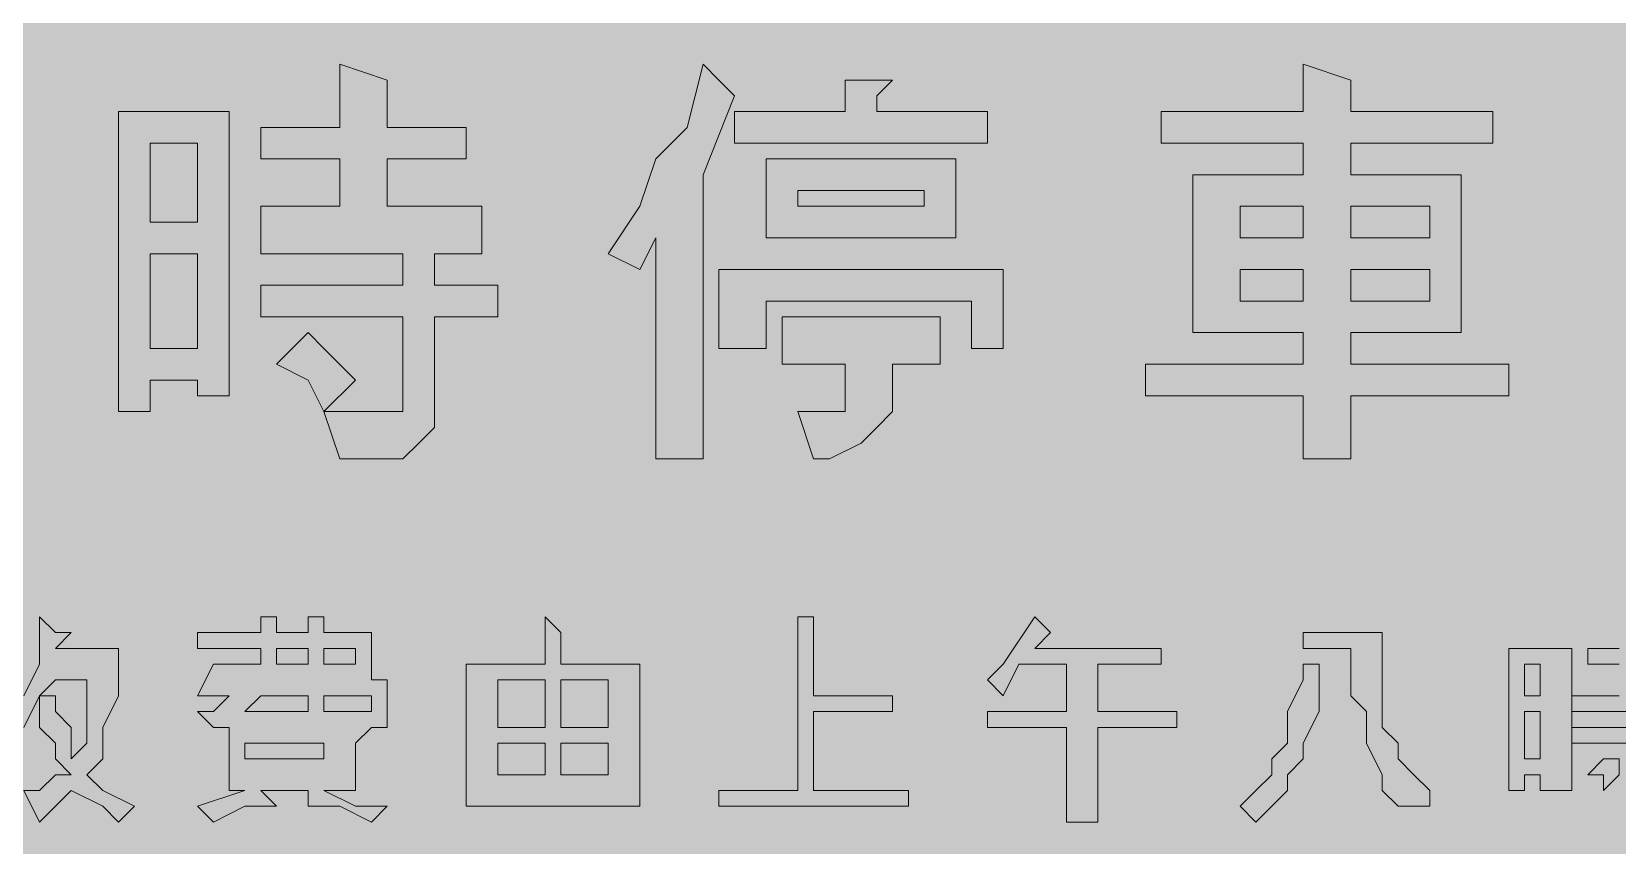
# Model space of a CAD drawing. Header units: metres. Extents: x 10 to 558, y 12 to 259.
# Drawn here: x 244.3 to 364.8, y 73.6 to 135.4 of the extents above; entities that cross this region are included whole.
import ezdxf

# ---------------------------------------------------------------- set-up
doc = ezdxf.new("R2010")
doc.units = ezdxf.units.M
doc.layers.add('FILL_BLUE_0000FF', color=7, linetype='Continuous', true_color=0x0000ff)
doc.layers.add('FILL_WHITE_FFFFFF', color=7, linetype='Continuous', true_color=0xffffff)

msp = doc.modelspace()

# ---------------------------------------------------------------- hatches: boundary and pattern name
at = {"layer": 'FILL_BLUE_0000FF', "true_color": 0x0000ff}
h = msp.add_hatch(color=7, dxfattribs=at)
h.dxf.hatch_style = 1
h.paths.add_polyline_path([(552.54, 258.94), (553.8, 258.81), (554.83, 258.45), (555.75, 257.76), (557.14, 256.15), (557.56, 255.44), (557.85, 254.76), (558.11, 253.37), (558.15, 251.76), (558.15, 18.96), (558.15, 15.36), (557.75, 15.31), (557.44, 15.15), (556.95, 14.61), (556.46, 13.84), (555.75, 12.96), (554.83, 12.27), (553.8, 11.91), (552.54, 11.78), (550.95, 11.76), (16.95, 11.76), (13.35, 11.76), (12.6, 12.36), (11.83, 12.77), (10.95, 12.96), (10.26, 14.57), (9.9, 15.96), (9.77, 17.35), (9.75, 18.96), (9.75, 251.76), (9.75, 255.36), (10.35, 256.11), (10.76, 256.88), (10.95, 257.76), (11.83, 257.95), (12.6, 258.36), (13.35, 258.96), (16.95, 258.96), (550.95, 258.96), (552.54, 258.94)])
at = {"layer": 'FILL_WHITE_FFFFFF', "true_color": 0xffffff}
h = msp.add_hatch(color=7, dxfattribs=at)
h.dxf.hatch_style = 1
h.paths.add_polyline_path([(267.75, 125.76), (261.75, 125.76), (261.75, 128.16), (267.75, 128.16), (267.75, 132.96), (271.35, 131.76), (271.35, 130.56), (271.35, 128.16), (277.35, 128.16), (277.35, 125.76), (271.35, 125.76), (271.35, 122.16), (278.55, 122.16), (278.55, 118.56), (274.95, 118.56), (274.95, 116.16), (279.75, 116.16), (279.75, 113.76), (274.95, 113.76), (274.95, 106.56), (274.95, 105.36), (273.75, 104.16), (272.55, 102.96), (270.15, 102.96), (267.75, 102.96), (266.55, 106.56), (270.15, 106.56), (271.35, 106.56), (272.55, 106.56), (272.55, 107.76), (272.55, 113.76), (261.75, 113.76), (261.75, 116.16), (272.55, 116.16), (272.55, 118.56), (261.75, 118.56), (261.75, 122.16), (267.75, 122.16), (267.75, 125.76)])
h = msp.add_hatch(color=7, dxfattribs=at)
h.dxf.hatch_style = 1
h.paths.add_polyline_path([(295.35, 102.96), (291.75, 102.96), (291.75, 119.76), (290.55, 117.36), (288.15, 118.56), (290.55, 122.16), (291.75, 125.76), (294.15, 128.16), (295.35, 132.96), (296.55, 131.76), (297.75, 130.56), (295.35, 124.56), (295.35, 102.96)])
h = msp.add_hatch(color=7, dxfattribs=at)
h.dxf.hatch_style = 1
h.paths.add_polyline_path([(344.55, 129.36), (355.35, 129.36), (355.35, 126.96), (344.55, 126.96), (344.55, 124.56), (352.95, 124.56), (352.95, 112.56), (344.55, 112.56), (344.55, 110.16), (356.55, 110.16), (356.55, 107.76), (344.55, 107.76), (344.55, 102.96), (340.95, 102.96), (340.95, 107.76), (328.95, 107.76), (328.95, 110.16), (340.95, 110.16), (340.95, 112.56), (332.55, 112.56), (332.55, 124.56), (340.95, 124.56), (340.95, 126.96), (330.15, 126.96), (330.15, 129.36), (340.95, 129.36), (340.95, 132.96), (344.55, 131.76), (344.55, 130.56), (344.55, 129.36)])
h.paths.add_polyline_path([(340.95, 119.76), (340.95, 122.16), (336.15, 122.16), (336.15, 119.76), (340.95, 119.76)], flags=16)
h.paths.add_polyline_path([(336.15, 114.96), (340.95, 114.96), (340.95, 117.36), (336.15, 117.36), (336.15, 114.96)], flags=16)
h.paths.add_polyline_path([(344.55, 122.16), (344.55, 119.76), (350.55, 119.76), (350.55, 122.16), (344.55, 122.16)], flags=16)
h.paths.add_polyline_path([(350.55, 117.36), (344.55, 117.36), (344.55, 114.96), (350.55, 114.96), (350.55, 117.36)], flags=16)
h = msp.add_hatch(color=7, dxfattribs=at)
h.dxf.hatch_style = 1
h.paths.add_polyline_path([(308.55, 131.76), (309.75, 131.76), (308.55, 130.56), (308.55, 129.36), (316.95, 129.36), (316.95, 126.96), (297.75, 126.96), (297.75, 129.36), (306.15, 129.36), (306.15, 131.76), (308.55, 131.76)])
h = msp.add_hatch(color=7, dxfattribs=at)
h.dxf.hatch_style = 1
h.paths.add_polyline_path([(256.95, 107.76), (256.95, 108.96), (253.35, 108.96), (253.35, 106.56), (250.95, 106.56), (250.95, 107.76), (250.95, 129.36), (259.35, 129.36), (259.35, 107.76), (256.95, 107.76)])
h.paths.add_polyline_path([(253.35, 126.96), (253.35, 120.96), (256.95, 120.96), (256.95, 126.96), (253.35, 126.96)], flags=16)
h.paths.add_polyline_path([(256.95, 118.56), (253.35, 118.56), (253.35, 111.36), (256.95, 111.36), (256.95, 118.56)], flags=16)
h = msp.add_hatch(color=7, dxfattribs=at)
h.dxf.hatch_style = 1
h.paths.add_polyline_path([(314.55, 119.76), (300.15, 119.76), (300.15, 125.76), (314.55, 125.76), (314.55, 119.76)])
h.paths.add_polyline_path([(312.15, 123.36), (302.55, 123.36), (302.55, 122.16), (312.15, 122.16), (312.15, 123.36)], flags=16)
h = msp.add_hatch(color=7, dxfattribs=at)
h.dxf.hatch_style = 1
h.paths.add_polyline_path([(318.15, 117.36), (318.15, 111.36), (315.75, 111.36), (315.75, 114.96), (300.15, 114.96), (300.15, 111.36), (296.55, 111.36), (296.55, 117.36), (318.15, 117.36)])
h = msp.add_hatch(color=7, dxfattribs=at)
h.dxf.hatch_style = 1
h.paths.add_polyline_path([(313.35, 113.76), (313.35, 110.16), (309.75, 110.16), (309.75, 107.76), (309.75, 106.56), (308.55, 105.36), (307.35, 104.16), (304.95, 102.96), (303.75, 102.96), (302.55, 106.56), (303.75, 106.56), (304.95, 106.56), (306.15, 106.56), (306.15, 107.76), (306.15, 110.16), (301.35, 110.16), (301.35, 113.76), (313.35, 113.76)])
h = msp.add_hatch(color=7, dxfattribs=at)
h.dxf.hatch_style = 1
h.paths.add_polyline_path([(266.55, 111.36), (268.95, 108.96), (266.55, 106.56), (265.35, 108.96), (262.95, 110.16), (265.35, 112.56), (266.55, 111.36)])
h = msp.add_hatch(color=7, dxfattribs=at)
h.dxf.hatch_style = 1
h.paths.add_polyline_path([(242.55, 83.76), (243.75, 84.96), (244.95, 87.36), (244.95, 88.56), (244.95, 90.96), (246.15, 89.76), (247.35, 89.76), (246.15, 88.56), (250.95, 88.56), (250.95, 86.16), (250.95, 84.96), (249.75, 82.56), (249.75, 80.16), (248.55, 78.96), (249.75, 77.76), (252.15, 76.56), (250.95, 75.36), (249.75, 76.56), (247.35, 77.76), (246.15, 76.56), (244.95, 75.36), (243.75, 77.76), (244.95, 77.76), (246.15, 78.96), (247.35, 78.96), (246.15, 80.16), (246.15, 81.36), (244.95, 82.56), (244.95, 84.96), (243.75, 82.56), (242.55, 83.76)])
h.paths.add_polyline_path([(246.15, 84.96), (246.15, 83.76), (247.35, 82.56), (247.35, 81.36), (247.35, 80.16), (248.55, 81.36), (248.55, 82.56), (248.55, 84.96), (248.55, 86.16), (246.15, 86.16), (244.95, 84.96), (246.15, 84.96)], flags=16)
h = msp.add_hatch(color=7, dxfattribs=at)
h.dxf.hatch_style = 1
h.paths.add_polyline_path([(265.35, 76.56), (265.35, 77.76), (261.75, 77.76), (262.95, 76.56), (260.55, 76.56), (258.15, 75.36), (256.95, 76.56), (260.55, 77.76), (259.35, 77.76), (259.35, 82.56), (258.15, 82.56), (256.95, 83.76), (258.15, 83.76), (259.35, 84.96), (258.15, 84.96), (256.95, 84.96), (258.15, 87.36), (261.75, 87.36), (261.75, 88.56), (256.95, 88.56), (256.95, 89.76), (261.75, 89.76), (261.75, 90.96), (262.95, 90.96), (262.95, 89.76), (265.35, 89.76), (265.35, 90.96), (266.55, 90.96), (266.55, 89.76), (270.15, 89.76), (270.15, 86.16), (271.35, 86.16), (271.35, 83.76), (271.35, 82.56), (270.15, 82.56), (268.95, 81.36), (268.95, 77.76), (266.55, 77.76), (268.95, 76.56), (271.35, 76.56), (270.15, 75.36), (267.75, 76.56), (265.35, 76.56)])
h.paths.add_polyline_path([(265.35, 88.56), (262.95, 88.56), (262.95, 87.36), (265.35, 87.36), (265.35, 88.56)], flags=16)
h.paths.add_polyline_path([(268.95, 87.36), (268.95, 88.56), (266.55, 88.56), (266.55, 87.36), (268.95, 87.36)], flags=16)
h.paths.add_polyline_path([(265.35, 83.76), (265.35, 84.96), (261.75, 84.96), (260.55, 83.76), (265.35, 83.76)], flags=16)
h.paths.add_polyline_path([(270.15, 84.96), (266.55, 84.96), (266.55, 83.76), (268.95, 83.76), (270.15, 83.76), (270.15, 84.96)], flags=16)
h.paths.add_polyline_path([(266.55, 81.36), (260.55, 81.36), (260.55, 80.16), (266.55, 80.16), (266.55, 81.36)], flags=16)
h = msp.add_hatch(color=7, dxfattribs=at)
h.dxf.hatch_style = 1
h.paths.add_polyline_path([(290.55, 87.36), (290.55, 76.56), (288.15, 76.56), (279.75, 76.56), (277.35, 76.56), (277.35, 87.36), (283.35, 87.36), (283.35, 90.96), (284.55, 89.76), (284.55, 87.36), (290.55, 87.36)])
h.paths.add_polyline_path([(283.35, 82.56), (283.35, 86.16), (279.75, 86.16), (279.75, 82.56), (283.35, 82.56)], flags=16)
h.paths.add_polyline_path([(284.55, 82.56), (288.15, 82.56), (288.15, 86.16), (284.55, 86.16), (284.55, 82.56)], flags=16)
h.paths.add_polyline_path([(279.75, 81.36), (279.75, 78.96), (283.35, 78.96), (283.35, 81.36), (279.75, 81.36)], flags=16)
h.paths.add_polyline_path([(288.15, 81.36), (284.55, 81.36), (284.55, 78.96), (288.15, 78.96), (288.15, 81.36)], flags=16)
h = msp.add_hatch(color=7, dxfattribs=at)
h.dxf.hatch_style = 1
h.paths.add_polyline_path([(303.75, 89.76), (303.75, 84.96), (309.75, 84.96), (309.75, 83.76), (303.75, 83.76), (303.75, 77.76), (310.95, 77.76), (310.95, 76.56), (296.55, 76.56), (296.55, 77.76), (302.55, 77.76), (302.55, 90.96), (303.75, 90.96), (303.75, 89.76)])
h = msp.add_hatch(color=7, dxfattribs=at)
h.dxf.hatch_style = 1
h.paths.add_polyline_path([(318.15, 87.36), (320.55, 90.96), (321.75, 89.76), (320.55, 88.56), (330.15, 88.56), (330.15, 87.36), (325.35, 87.36), (325.35, 83.76), (331.35, 83.76), (331.35, 82.56), (325.35, 82.56), (325.35, 75.36), (322.95, 75.36), (322.95, 82.56), (316.95, 82.56), (316.95, 83.76), (322.95, 83.76), (322.95, 87.36), (319.35, 87.36), (318.15, 84.96), (316.95, 86.16), (318.15, 87.36)])
h = msp.add_hatch(color=7, dxfattribs=at)
h.dxf.hatch_style = 1
h.paths.add_polyline_path([(369.75, 88.56), (369.75, 87.36), (366.15, 87.36), (366.15, 84.96), (369.75, 84.96), (369.75, 83.76), (368.55, 83.76), (368.55, 82.56), (370.95, 82.56), (370.95, 81.36), (368.55, 81.36), (368.55, 77.76), (368.55, 76.56), (367.35, 76.56), (366.15, 75.36), (364.95, 75.36), (364.95, 77.76), (366.15, 77.76), (367.35, 77.76), (367.35, 81.36), (361.35, 81.36), (361.35, 82.56), (367.35, 82.56), (367.35, 83.76), (361.35, 83.76), (361.35, 84.96), (364.95, 84.96), (364.95, 87.36), (362.55, 87.36), (362.55, 88.56), (364.95, 88.56), (364.95, 90.96), (366.15, 90.96), (366.15, 89.76), (366.15, 88.56), (369.75, 88.56)])
h = msp.add_hatch(color=7, dxfattribs=at)
h.dxf.hatch_style = 1
h.paths.add_polyline_path([(346.95, 89.76), (346.95, 87.36), (346.95, 84.96), (346.95, 83.76), (346.95, 82.56), (348.15, 81.36), (348.15, 80.16), (349.35, 78.96), (350.55, 77.76), (350.55, 76.56), (349.35, 76.56), (348.15, 76.56), (346.95, 77.76), (346.95, 78.96), (345.75, 81.36), (345.75, 82.56), (345.75, 83.76), (344.55, 84.96), (344.55, 86.16), (344.55, 88.56), (340.95, 88.56), (340.95, 89.76), (346.95, 89.76)])
h = msp.add_hatch(color=7, dxfattribs=at)
h.dxf.hatch_style = 1
h.paths.add_polyline_path([(358.95, 77.76), (358.95, 78.96), (357.75, 78.96), (357.75, 77.76), (356.55, 77.76), (356.55, 88.56), (361.35, 88.56), (361.35, 77.76), (358.95, 77.76)])
h.paths.add_polyline_path([(357.75, 87.36), (357.75, 84.96), (358.95, 84.96), (358.95, 87.36), (357.75, 87.36)], flags=16)
h.paths.add_polyline_path([(358.95, 83.76), (357.75, 83.76), (357.75, 80.16), (358.95, 80.16), (358.95, 83.76)], flags=16)
h = msp.add_hatch(color=7, dxfattribs=at)
h.dxf.hatch_style = 1
h.paths.add_polyline_path([(337.35, 77.76), (338.55, 78.96), (338.55, 80.16), (339.75, 81.36), (339.75, 82.56), (339.75, 83.76), (340.95, 86.16), (340.95, 87.36), (342.15, 87.36), (342.15, 86.16), (342.15, 84.96), (342.15, 83.76), (340.95, 81.36), (340.95, 80.16), (339.75, 78.96), (339.75, 77.76), (338.55, 76.56), (337.35, 75.36), (336.15, 76.56), (337.35, 77.76)])
h = msp.add_hatch(color=7, dxfattribs=at)
h.dxf.hatch_style = 1
h.paths.add_polyline_path([(364.95, 80.16), (364.95, 78.96), (363.75, 77.76), (363.75, 78.96), (362.55, 78.96), (363.75, 80.16), (364.95, 80.16)])

# ---------------------------------------------------------------- linework, layer by layer
at = {"layer": 'FILL_WHITE_FFFFFF', "lineweight": 0, "true_color": 0xffffff}
for points in [[(267.75, 125.76), (261.75, 125.76), (261.75, 128.16), (267.75, 128.16), (267.75, 132.96), (271.35, 131.76), (271.35, 130.56), (271.35, 128.16), (277.35, 128.16), (277.35, 125.76), (271.35, 125.76), (271.35, 122.16), (278.55, 122.16), (278.55, 118.56), (274.95, 118.56), (274.95, 116.16), (279.75, 116.16), (279.75, 113.76), (274.95, 113.76), (274.95, 106.56), (274.95, 105.36), (273.75, 104.16), (272.55, 102.96), (270.15, 102.96), (267.75, 102.96), (266.55, 106.56), (270.15, 106.56), (271.35, 106.56), (272.55, 106.56), (272.55, 107.76), (272.55, 113.76), (261.75, 113.76), (261.75, 116.16), (272.55, 116.16), (272.55, 118.56), (261.75, 118.56), (261.75, 122.16), (267.75, 122.16)], [(295.35, 102.96), (291.75, 102.96), (291.75, 119.76), (290.55, 117.36), (288.15, 118.56), (290.55, 122.16), (291.75, 125.76), (294.15, 128.16), (295.35, 132.96), (296.55, 131.76), (297.75, 130.56), (295.35, 124.56)], [(344.55, 129.36), (355.35, 129.36), (355.35, 126.96), (344.55, 126.96), (344.55, 124.56), (352.95, 124.56), (352.95, 112.56), (344.55, 112.56), (344.55, 110.16), (356.55, 110.16), (356.55, 107.76), (344.55, 107.76), (344.55, 102.96), (340.95, 102.96), (340.95, 107.76), (328.95, 107.76), (328.95, 110.16), (340.95, 110.16), (340.95, 112.56), (332.55, 112.56), (332.55, 124.56), (340.95, 124.56), (340.95, 126.96), (330.15, 126.96), (330.15, 129.36), (340.95, 129.36), (340.95, 132.96), (344.55, 131.76), (344.55, 130.56)], [(308.55, 131.76), (309.75, 131.76), (308.55, 130.56), (308.55, 129.36), (316.95, 129.36), (316.95, 126.96), (297.75, 126.96), (297.75, 129.36), (306.15, 129.36), (306.15, 131.76)], [(256.95, 107.76), (256.95, 108.96), (253.35, 108.96), (253.35, 106.56), (250.95, 106.56), (250.95, 107.76), (250.95, 129.36), (259.35, 129.36), (259.35, 107.76)], [(253.35, 126.96), (253.35, 120.96), (256.95, 120.96), (256.95, 126.96)], [(314.55, 119.76), (300.15, 119.76), (300.15, 125.76), (314.55, 125.76)], [(312.15, 123.36), (302.55, 123.36), (302.55, 122.16), (312.15, 122.16)], [(340.95, 119.76), (340.95, 122.16), (336.15, 122.16), (336.15, 119.76)], [(344.55, 122.16), (344.55, 119.76), (350.55, 119.76), (350.55, 122.16)], [(256.95, 118.56), (253.35, 118.56), (253.35, 111.36), (256.95, 111.36)], [(318.15, 117.36), (318.15, 111.36), (315.75, 111.36), (315.75, 114.96), (300.15, 114.96), (300.15, 111.36), (296.55, 111.36), (296.55, 117.36)], [(336.15, 114.96), (340.95, 114.96), (340.95, 117.36), (336.15, 117.36)], [(350.55, 117.36), (344.55, 117.36), (344.55, 114.96), (350.55, 114.96)], [(313.35, 113.76), (313.35, 110.16), (309.75, 110.16), (309.75, 107.76), (309.75, 106.56), (308.55, 105.36), (307.35, 104.16), (304.95, 102.96), (303.75, 102.96), (302.55, 106.56), (303.75, 106.56), (304.95, 106.56), (306.15, 106.56), (306.15, 107.76), (306.15, 110.16), (301.35, 110.16), (301.35, 113.76)], [(266.55, 111.36), (268.95, 108.96), (266.55, 106.56), (265.35, 108.96), (262.95, 110.16), (265.35, 112.56)], [(265.35, 76.56), (265.35, 77.76), (261.75, 77.76), (262.95, 76.56), (260.55, 76.56), (258.15, 75.36), (256.95, 76.56), (260.55, 77.76), (259.35, 77.76), (259.35, 82.56), (258.15, 82.56), (256.95, 83.76), (258.15, 83.76), (259.35, 84.96), (258.15, 84.96), (256.95, 84.96), (258.15, 87.36), (261.75, 87.36), (261.75, 88.56), (256.95, 88.56), (256.95, 89.76), (261.75, 89.76), (261.75, 90.96), (262.95, 90.96), (262.95, 89.76), (265.35, 89.76), (265.35, 90.96), (266.55, 90.96), (266.55, 89.76), (270.15, 89.76), (270.15, 86.16), (271.35, 86.16), (271.35, 83.76), (271.35, 82.56), (270.15, 82.56), (268.95, 81.36), (268.95, 77.76), (266.55, 77.76), (268.95, 76.56), (271.35, 76.56), (270.15, 75.36), (267.75, 76.56)], [(290.55, 87.36), (290.55, 76.56), (288.15, 76.56), (279.75, 76.56), (277.35, 76.56), (277.35, 87.36), (283.35, 87.36), (283.35, 90.96), (284.55, 89.76), (284.55, 87.36)], [(303.75, 89.76), (303.75, 84.96), (309.75, 84.96), (309.75, 83.76), (303.75, 83.76), (303.75, 77.76), (310.95, 77.76), (310.95, 76.56), (296.55, 76.56), (296.55, 77.76), (302.55, 77.76), (302.55, 90.96), (303.75, 90.96)], [(318.15, 87.36), (320.55, 90.96), (321.75, 89.76), (320.55, 88.56), (330.15, 88.56), (330.15, 87.36), (325.35, 87.36), (325.35, 83.76), (331.35, 83.76), (331.35, 82.56), (325.35, 82.56), (325.35, 75.36), (322.95, 75.36), (322.95, 82.56), (316.95, 82.56), (316.95, 83.76), (322.95, 83.76), (322.95, 87.36), (319.35, 87.36), (318.15, 84.96), (316.95, 86.16)], [(346.95, 89.76), (346.95, 87.36), (346.95, 84.96), (346.95, 83.76), (346.95, 82.56), (348.15, 81.36), (348.15, 80.16), (349.35, 78.96), (350.55, 77.76), (350.55, 76.56), (349.35, 76.56), (348.15, 76.56), (346.95, 77.76), (346.95, 78.96), (345.75, 81.36), (345.75, 82.56), (345.75, 83.76), (344.55, 84.96), (344.55, 86.16), (344.55, 88.56), (340.95, 88.56), (340.95, 89.76)], [(265.35, 88.56), (262.95, 88.56), (262.95, 87.36), (265.35, 87.36)], [(268.95, 87.36), (268.95, 88.56), (266.55, 88.56), (266.55, 87.36)], [(358.95, 77.76), (358.95, 78.96), (357.75, 78.96), (357.75, 77.76), (356.55, 77.76), (356.55, 88.56), (361.35, 88.56), (361.35, 77.76)], [(337.35, 77.76), (338.55, 78.96), (338.55, 80.16), (339.75, 81.36), (339.75, 82.56), (339.75, 83.76), (340.95, 86.16), (340.95, 87.36), (342.15, 87.36), (342.15, 86.16), (342.15, 84.96), (342.15, 83.76), (340.95, 81.36), (340.95, 80.16), (339.75, 78.96), (339.75, 77.76), (338.55, 76.56), (337.35, 75.36), (336.15, 76.56)], [(357.75, 87.36), (357.75, 84.96), (358.95, 84.96), (358.95, 87.36)], [(246.15, 84.96), (246.15, 83.76), (247.35, 82.56), (247.35, 81.36), (247.35, 80.16), (248.55, 81.36), (248.55, 82.56), (248.55, 84.96), (248.55, 86.16), (246.15, 86.16), (244.95, 84.96)], [(283.35, 82.56), (283.35, 86.16), (279.75, 86.16), (279.75, 82.56)], [(284.55, 82.56), (288.15, 82.56), (288.15, 86.16), (284.55, 86.16)], [(265.35, 83.76), (265.35, 84.96), (261.75, 84.96), (260.55, 83.76)], [(270.15, 84.96), (266.55, 84.96), (266.55, 83.76), (268.95, 83.76), (270.15, 83.76)], [(358.95, 83.76), (357.75, 83.76), (357.75, 80.16), (358.95, 80.16)], [(266.55, 81.36), (260.55, 81.36), (260.55, 80.16), (266.55, 80.16)], [(279.75, 81.36), (279.75, 78.96), (283.35, 78.96), (283.35, 81.36)], [(288.15, 81.36), (284.55, 81.36), (284.55, 78.96), (288.15, 78.96)], [(364.95, 80.16), (364.95, 78.96), (363.75, 77.76), (363.75, 78.96), (362.55, 78.96), (363.75, 80.16)]]:
    msp.add_lwpolyline(points, close=True, dxfattribs=at)
for points in [[(243.75, 84.96), (244.95, 87.36), (244.95, 88.56), (244.95, 90.96), (246.15, 89.76), (247.35, 89.76), (246.15, 88.56), (250.95, 88.56), (250.95, 86.16), (250.95, 84.96), (249.75, 82.56), (249.75, 80.16), (248.55, 78.96), (249.75, 77.76), (252.15, 76.56), (250.95, 75.36), (249.75, 76.56), (247.35, 77.76), (246.15, 76.56), (244.95, 75.36), (243.75, 77.76), (244.95, 77.76), (246.15, 78.96), (247.35, 78.96), (246.15, 80.16), (246.15, 81.36), (244.95, 82.56), (244.95, 84.96), (243.75, 82.56)], [(364.95, 87.36), (362.55, 87.36), (362.55, 88.56), (364.95, 88.56)], [(367.35, 83.76), (361.35, 83.76), (361.35, 84.96), (364.95, 84.96)], [(367.35, 81.36), (361.35, 81.36), (361.35, 82.56), (367.35, 82.56)]]:
    msp.add_lwpolyline(points, dxfattribs=at)

doc.saveas('drawing.dxf')
